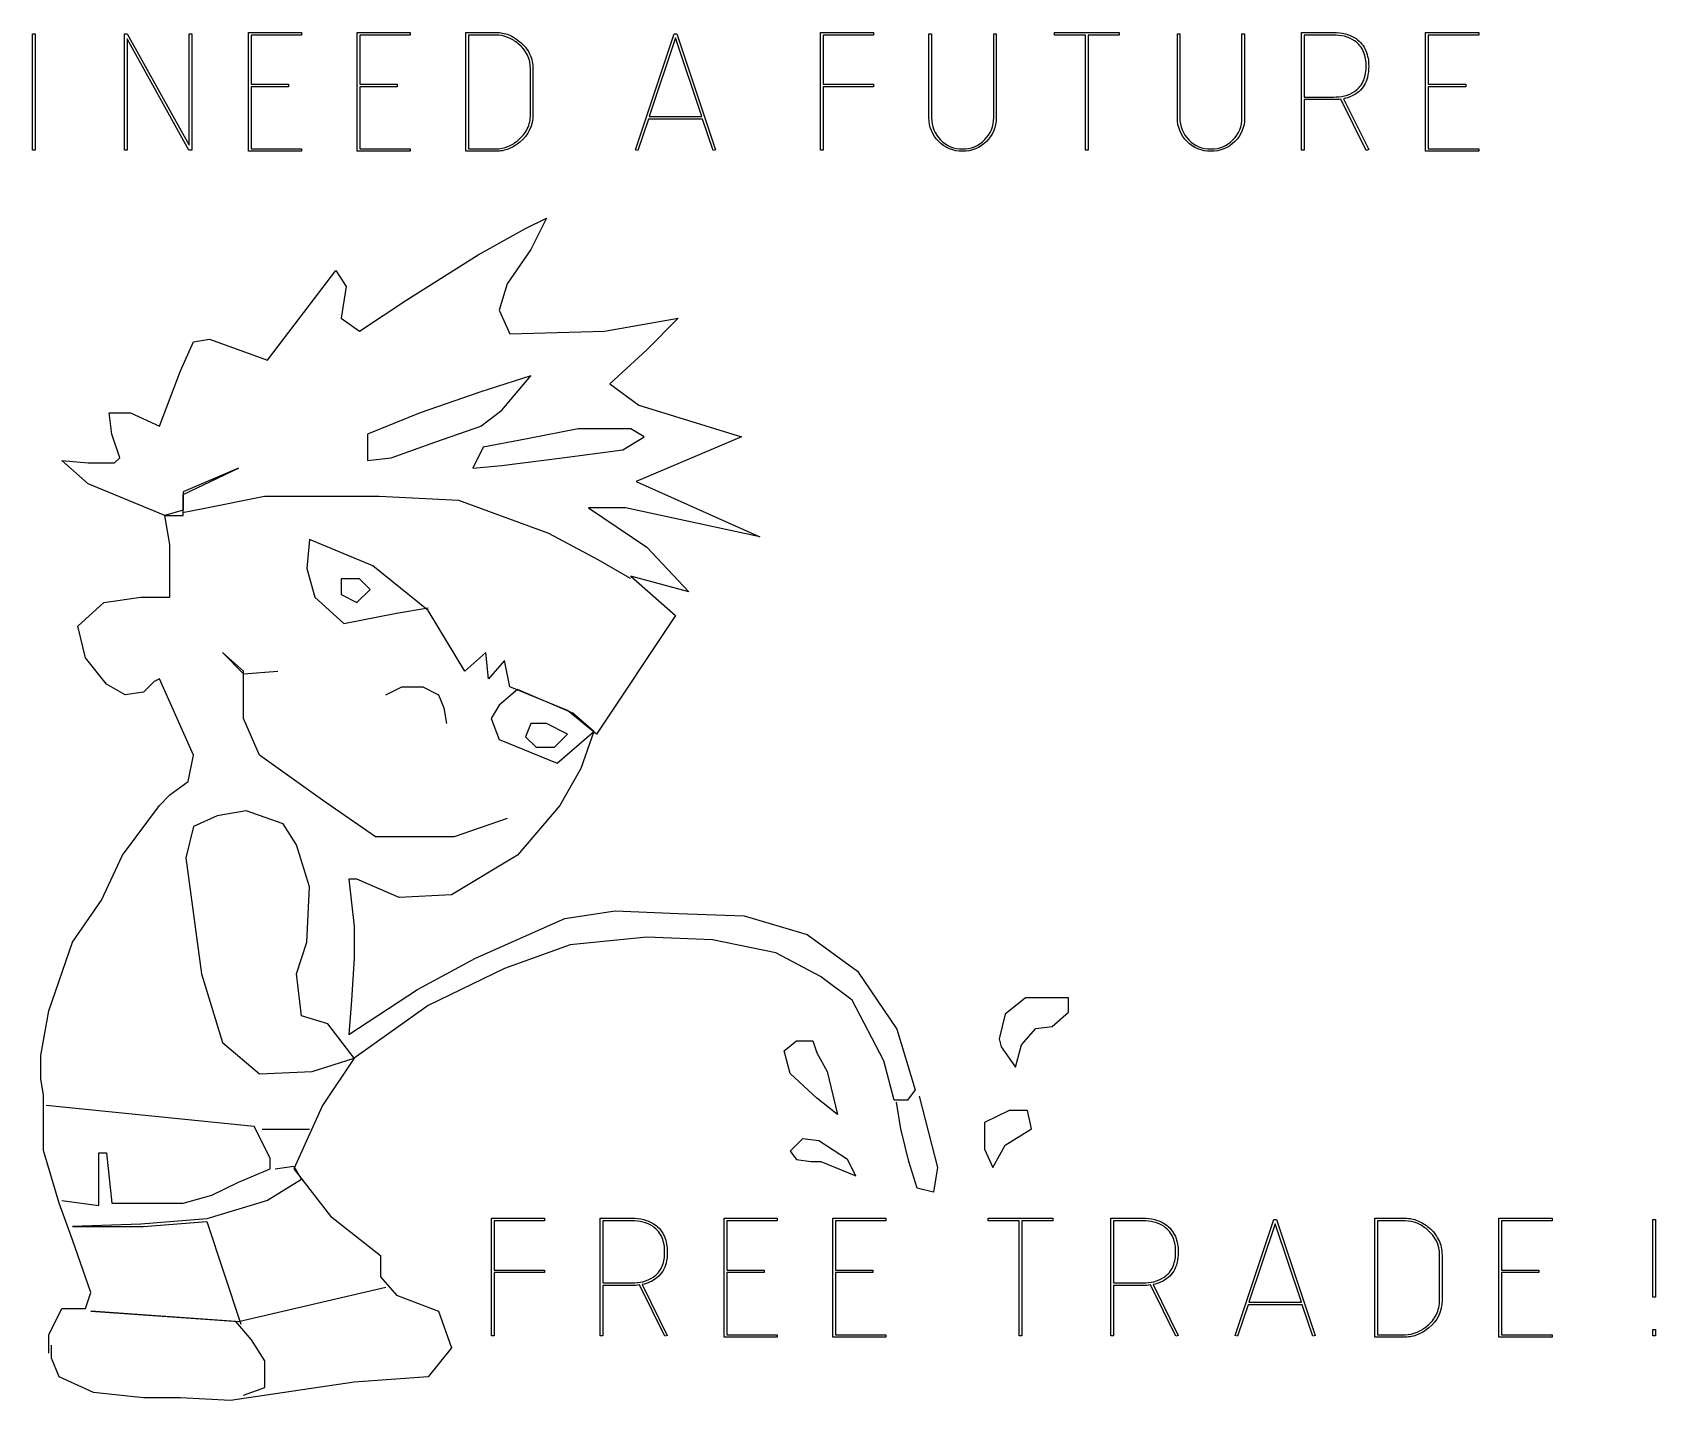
# Model space of a CAD drawing. Header units: millimetres. Extents: x 43 to 147, y 34 to 122.
import ezdxf

# ---------------------------------------------------------------- set-up
doc = ezdxf.new("R2010")
doc.units = ezdxf.units.MM
doc.layers.add('Default', color=14, linetype='Continuous')

msp = doc.modelspace()

# ---------------------------------------------------------------- linework, layer by layer
at = {"layer": 'Default'}
for points in [[(60.28, 114.17), (56.88, 114.17), (56.88, 121.79), (60.28, 121.79), (60.28, 121.62), (57.05, 121.62), (57.05, 118.47), (59.45, 118.47), (59.45, 118.31), (57.05, 118.31), (57.05, 114.32), (60.28, 114.32)], [(67.24, 114.17), (63.84, 114.17), (63.84, 121.79), (67.24, 121.79), (67.24, 121.62), (64.01, 121.62), (64.01, 118.47), (66.41, 118.47), (66.41, 118.31), (64.01, 118.31), (64.01, 114.32), (67.24, 114.32)], [(96.93, 118.31), (93.7, 118.31), (93.7, 114.25), (93.53, 114.25), (93.53, 121.79), (96.93, 121.79), (96.93, 121.62), (93.7, 121.62), (93.7, 118.47), (96.93, 118.47)], [(112.67, 121.62), (110.69, 121.62), (110.69, 114.25), (110.52, 114.25), (110.52, 121.62), (108.53, 121.62), (108.53, 121.79), (112.67, 121.79)], [(135.72, 114.17), (132.32, 114.17), (132.32, 121.79), (135.72, 121.79), (135.72, 121.62), (132.49, 121.62), (132.49, 118.47), (134.89, 118.47), (134.89, 118.31), (132.49, 118.31), (132.49, 114.32), (135.72, 114.32)], [(43.2, 114.25), (43.04, 114.25), (43.04, 121.7), (43.2, 121.7)], [(53.24, 114.25), (53.06, 114.25), (49.1, 121.38), (49.1, 114.25), (48.93, 114.25), (48.93, 121.7), (49.11, 121.7), (53.07, 114.57), (53.07, 121.7), (53.24, 121.7)], [(86.81, 114.27), (86.65, 114.23), (85.98, 116.23), (82.51, 116.23), (81.84, 114.23), (81.68, 114.27), (84.16, 121.7), (84.33, 121.7)], [(85.93, 116.4), (84.24, 121.44), (82.56, 116.4)], [(74.97, 99.77), (71.76, 98.75), (67.88, 97.4), (64.5, 96.05), (64.5, 94.36), (66.02, 94.53), (68.89, 95.55), (71.76, 96.56), (73.11, 97.57)], [(74.63, 95.72), (71.93, 95.21), (71.25, 93.86), (73.11, 94.03), (76.99, 94.53), (80.88, 95.04), (82.23, 95.88), (81.38, 96.39), (78.01, 96.39)], [(62.81, 86.77), (62.81, 85.76), (63.83, 85.25), (64.67, 86.09), (64, 86.77)], [(75.98, 77.49), (74.97, 77.49), (74.63, 76.64), (75.31, 75.97), (76.49, 75.97), (77.33, 76.81)], [(52.86, 68.88), (53.87, 61.45), (55.22, 57.06), (57.58, 55.04), (60.96, 55.2), (63.66, 56.05), (61.97, 58.24), (60.28, 58.75), (59.95, 61.45), (60.62, 63.48), (60.79, 67.02), (59.95, 69.72), (59.1, 71.07), (56.74, 71.91), (54.88, 71.58), (53.36, 70.9)], [(106.03, 55.46), (106.42, 56.9), (107.34, 57.95), (108.39, 58.08), (109.43, 59), (109.43, 59.92), (108.25, 59.92), (106.68, 59.92), (105.37, 58.87), (104.98, 57.29), (105.11, 56.77)], [(94.62, 52.44), (93.31, 53.49), (91.6, 55.06), (91.21, 56.51), (92, 57.16), (93.04, 57.16), (93.31, 56.38), (93.96, 55.2)], [(104.58, 49.03), (105.37, 50.48), (107.07, 51.52), (106.81, 52.7), (105.63, 52.7), (104.06, 51.92), (104.06, 50.21)], [(95.8, 48.51), (95.27, 49.56), (93.44, 50.74), (92.39, 50.87), (91.6, 50.08), (92, 49.56), (92.91, 49.43), (93.57, 49.43)], [(75.85, 42.31), (72.62, 42.31), (72.62, 38.25), (72.45, 38.25), (72.45, 45.79), (75.85, 45.79), (75.85, 45.62), (72.62, 45.62), (72.62, 42.47), (75.85, 42.47)], [(90.76, 38.17), (87.36, 38.17), (87.36, 45.79), (90.76, 45.79), (90.76, 45.62), (87.53, 45.62), (87.53, 42.47), (89.93, 42.47), (89.93, 42.31), (87.53, 42.31), (87.53, 38.32), (90.76, 38.32)], [(97.72, 38.17), (94.32, 38.17), (94.32, 45.79), (97.72, 45.79), (97.72, 45.62), (94.49, 45.62), (94.49, 42.47), (96.89, 42.47), (96.89, 42.31), (94.49, 42.31), (94.49, 38.32), (97.72, 38.32)], [(108.42, 45.62), (106.44, 45.62), (106.44, 38.25), (106.27, 38.25), (106.27, 45.62), (104.28, 45.62), (104.28, 45.79), (108.42, 45.79)], [(140.42, 38.17), (137.02, 38.17), (137.02, 45.79), (140.42, 45.79), (140.42, 45.62), (137.18, 45.62), (137.18, 42.47), (139.58, 42.47), (139.58, 42.31), (137.18, 42.31), (137.18, 38.32), (140.42, 38.32)], [(125.25, 38.27), (125.09, 38.23), (124.41, 40.23), (120.95, 40.23), (120.27, 38.23), (120.12, 38.27), (122.59, 45.7), (122.77, 45.7)], [(124.36, 40.4), (122.68, 45.44), (121, 40.4)], [(147.05, 40.74), (146.89, 40.74), (146.89, 45.7), (147.05, 45.7)], [(147.05, 38.25), (146.89, 38.25), (146.89, 38.66), (147.05, 38.66)]]:
    msp.add_lwpolyline(points, close=True, dxfattribs=at)
for points in [[(75.11, 116.53, -0.235339), (74.27, 114.76, -0.075378), (73.56, 114.33, -0.097735), (72.75, 114.17), (70.8, 114.17), (70.8, 121.79), (72.75, 121.79, -0.098437), (73.57, 121.63, -0.076867), (74.27, 121.19, -0.107603), (74.9, 120.41, -0.114255), (75.11, 119.43)], [(128.67, 119.63, -0.061933), (128.59, 118.91, -0.158486), (128.04, 117.99, -0.125695), (127.06, 117.54), (128.67, 114.28), (128.52, 114.22), (126.89, 117.51, -0.036363), (126.41, 117.48), (124.53, 117.48), (124.53, 114.25), (124.36, 114.25), (124.36, 121.79), (126.41, 121.79, -0.063355), (127.17, 121.7, -0.087152), (127.86, 121.39, -0.146568), (128.49, 120.61, -0.100307)], [(74.95, 116.53), (74.95, 119.43, 0.235212), (74.17, 121.06, 0.074897), (73.51, 121.47, 0.09891), (72.75, 121.62), (70.97, 121.62), (70.97, 114.32), (72.75, 114.32, 0.099396), (73.51, 114.48, 0.077855), (74.17, 114.89, 0.109432), (74.75, 115.61, 0.113345)], [(104.8, 116.32, -0.208405), (104.17, 114.8, -0.204494), (102.64, 114.17, -0.205778), (101.12, 114.8, -0.207077), (100.49, 116.32), (100.49, 121.7), (100.66, 121.7), (100.66, 116.32, 0.207067), (101.24, 114.9, 0.2071), (102.64, 114.32, 0.207087), (104.05, 114.9, 0.207105), (104.64, 116.32), (104.64, 121.7), (104.8, 121.7)], [(120.72, 116.32, -0.208405), (120.09, 114.8, -0.204494), (118.56, 114.17, -0.205778), (117.03, 114.8, -0.207077), (116.41, 116.32), (116.41, 121.7), (116.57, 121.7), (116.57, 116.32, 0.207067), (117.15, 114.9, 0.2071), (118.56, 114.32, 0.207087), (119.97, 114.9, 0.207105), (120.55, 116.32), (120.55, 121.7), (120.72, 121.7)], [(128.51, 119.63, 0.098525), (128.35, 120.53, 0.148551), (127.77, 121.25, 0.08902), (127.12, 121.54, 0.062219), (126.41, 121.62), (124.53, 121.62), (124.53, 117.65), (126.41, 117.65, 0.059525), (127.12, 117.72, 0.090423), (127.77, 118.01, 0.152832), (128.35, 118.72, 0.097024)], [(83.72, 43.63, -0.061933), (83.64, 42.91, -0.158486), (83.08, 41.99, -0.125695), (82.11, 41.54), (83.71, 38.28), (83.56, 38.22), (81.94, 41.51, -0.036363), (81.46, 41.48), (79.58, 41.48), (79.58, 38.25), (79.41, 38.25), (79.41, 45.79), (81.46, 45.79, -0.063355), (82.21, 45.7, -0.087152), (82.9, 45.39, -0.146568), (83.54, 44.61, -0.100307)], [(116.46, 43.63, -0.061933), (116.38, 42.91, -0.158486), (115.83, 41.99, -0.125695), (114.85, 41.54), (116.46, 38.28), (116.31, 38.22), (114.68, 41.51, -0.036363), (114.2, 41.48), (112.32, 41.48), (112.32, 38.25), (112.15, 38.25), (112.15, 45.79), (114.2, 45.79, -0.063355), (114.96, 45.7, -0.087152), (115.65, 45.39, -0.146568), (116.28, 44.61, -0.100307)], [(133.37, 40.53, -0.235339), (132.53, 38.76, -0.075378), (131.82, 38.33, -0.097735), (131.01, 38.17), (129.06, 38.17), (129.06, 45.79), (131.01, 45.79, -0.098437), (131.82, 45.63, -0.076867), (132.53, 45.19, -0.107603), (133.15, 44.41, -0.114255), (133.37, 43.43)], [(83.55, 43.63, 0.098525), (83.39, 44.53, 0.148551), (82.81, 45.25, 0.08902), (82.16, 45.54, 0.062219), (81.46, 45.62), (79.58, 45.62), (79.58, 41.65), (81.46, 41.65, 0.059525), (82.16, 41.72, 0.090423), (82.81, 42.01, 0.152832), (83.4, 42.72, 0.097024)], [(116.3, 43.63, 0.098525), (116.14, 44.53, 0.148551), (115.56, 45.25, 0.08902), (114.91, 45.54, 0.062219), (114.2, 45.62), (112.32, 45.62), (112.32, 41.65), (114.2, 41.65, 0.059525), (114.91, 41.72, 0.090423), (115.56, 42.01, 0.152832), (116.14, 42.72, 0.097024)], [(133.21, 40.53), (133.21, 43.43, 0.235212), (132.42, 45.06, 0.074897), (131.77, 45.47, 0.09891), (131.01, 45.62), (129.23, 45.62), (129.23, 38.32), (131.01, 38.32, 0.099396), (131.77, 38.48, 0.077855), (132.42, 38.89, 0.109432), (133.01, 39.61, 0.113345)]]:
    msp.add_lwpolyline(points, format="xyb", close=True, dxfattribs=at)
for points in [[(44.08, 37.14), (44.08, 38.32), (44.92, 40.01), (46.44, 40.01), (46.78, 41.03), (45.6, 44.4), (44.75, 46.76), (43.74, 50.14), (43.74, 52.5), (43.74, 53.69), (43.57, 54.7), (43.57, 56.22), (44.08, 59.09), (45.6, 63.48), (47.45, 66.18), (48.8, 69.05), (51.17, 72.25), (51.84, 72.93), (53.02, 73.77), (53.36, 75.46), (51.17, 80.35), (50.83, 80.19), (50.16, 79.51), (48.97, 79.34), (47.79, 80.02), (46.44, 81.71), (45.94, 83.73), (47.62, 85.25), (49.99, 85.59), (51.84, 85.59), (51.84, 88.96), (51.51, 90.82), (52.69, 90.82), (52.69, 92.17), (56.23, 93.86), (52.69, 92.34), (52.69, 91.16), (51.51, 90.82), (46.61, 92.85), (44.92, 94.36), (46.61, 94.2), (48.3, 94.2), (48.64, 94.53), (48.13, 96.05), (47.96, 97.4), (49.31, 97.4), (51.17, 96.56), (52.52, 100.1), (53.36, 101.96), (54.38, 102.13), (58.09, 100.78), (62.48, 106.52), (63.15, 105.51), (62.81, 103.48), (64, 102.64), (67.03, 104.66), (71.59, 107.53), (74.63, 109.22), (75.98, 109.89), (74.97, 107.87), (73.45, 105.67), (72.94, 103.99), (73.62, 102.47), (79.69, 102.64), (84.42, 103.48), (82.4, 101.45), (80.03, 99.26), (81.89, 97.91), (88.47, 95.88), (81.72, 93.01), (89.65, 89.47), (81.04, 91.33), (78.68, 91.33), (82.4, 88.79), (85.1, 85.93), (81.38, 86.94), (84.25, 84.41), (79.19, 76.81), (77.33, 78.33), (73.62, 79.85), (73.28, 81.54), (72.27, 80.35), (72.1, 82.04), (70.75, 80.86), (68.39, 84.74), (64.84, 87.61), (60.79, 89.3), (60.62, 87.44), (61.13, 85.59), (62.98, 83.9), (66.36, 84.57), (68.39, 84.91)], [(81.37, 86.8), (79.28, 87.98), (76.13, 89.68), (70.36, 91.78), (65.25, 92.04), (61.18, 92.04), (57.9, 92.04), (53.97, 91.26), (52.66, 90.99)], [(73.45, 71.41), (70.07, 70.23), (67.37, 70.23), (65.01, 70.23), (61.63, 72.59), (57.58, 75.46), (56.57, 77.82), (56.57, 80.86), (55.22, 82.04), (56.57, 80.69), (58.76, 80.86)], [(79.02, 76.98), (77.67, 78.16), (74.12, 79.68), (72.94, 78.67), (72.44, 77.82), (72.94, 76.47), (76.66, 74.95), (79.02, 76.98), (78.18, 74.62), (76.83, 72.25), (74.12, 69.05), (69.9, 66.51), (66.53, 66.34), (63.83, 67.53), (63.32, 67.53), (63.66, 64.49), (63.66, 62.46), (63.49, 59.76), (63.32, 57.57), (67.71, 60.44), (71.42, 62.46), (77.16, 64.99), (80.37, 65.5), (84.42, 65.33), (88.64, 65.16), (92.69, 63.98), (95.9, 61.62), (98.43, 57.9), (99.61, 54.02), (99.11, 53.35), (98.26, 53.35), (97.59, 55.88), (95.56, 59.76), (93.54, 61.28), (90.67, 62.8), (86.62, 63.64), (82.4, 63.81), (77.5, 63.31), (73.28, 61.79), (68.39, 59.42), (63.66, 56.05), (61.63, 53.01), (59.78, 48.96), (62.14, 45.92), (65.35, 43.39), (65.35, 42.04), (66.36, 40.86), (69.06, 39.84), (69.9, 37.48), (68.39, 35.62), (63.66, 35.29), (55.73, 34.1), (52.52, 34.27), (50.16, 34.27), (46.95, 34.61), (44.75, 35.62), (44.25, 36.81), (44.25, 37.65)], [(65.68, 79.34), (66.7, 79.85), (68.05, 79.85), (69.06, 79.34), (69.4, 78.5), (69.57, 77.49)], [(102.15, 57.36)], [(88.82, 56.68)], [(94.25, 55.82)], [(93.12, 53.57)], [(99.86, 53.62), (101.04, 49.03), (100.78, 47.46), (99.73, 47.72), (99.21, 49.43), (98.68, 51.52), (98.42, 53.23)], [(44.92, 46.93), (47.29, 46.6), (47.29, 49.97), (47.79, 49.97), (48.13, 46.76), (49.65, 46.76), (52.69, 46.76), (54.54, 47.27), (56.23, 48.11), (58.26, 48.96), (58.26, 49.63), (57.24, 51.66), (43.91, 53.01)], [(57.75, 51.49), (60.79, 51.49)], [(58.6, 48.96), (59.78, 49.13), (60.28, 48.28), (58.09, 46.93), (54.21, 45.75), (49.99, 45.41), (45.6, 45.25), (50.16, 45.25), (54.21, 45.58), (56.4, 39)], [(56.57, 34.44), (57.92, 34.95), (57.92, 36.64), (57.08, 37.99), (56.06, 39.17), (46.78, 39.84), (56.23, 39.17), (65.68, 41.36)]]:
    msp.add_lwpolyline(points, dxfattribs=at)

doc.saveas('drawing.dxf')
